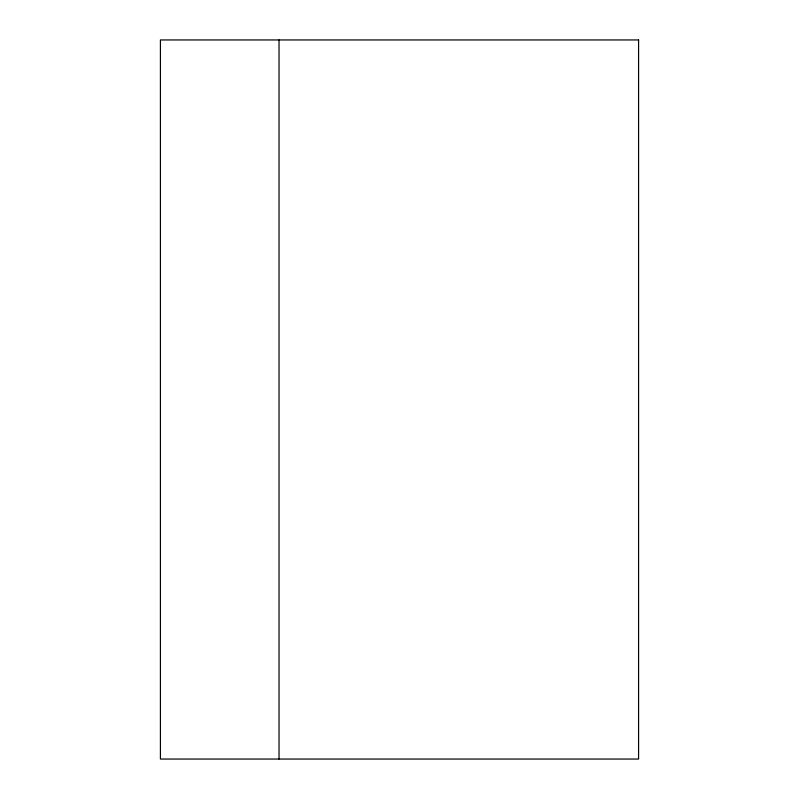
<?xml version="1.0" encoding="UTF-8"?>
<svg xmlns="http://www.w3.org/2000/svg" width="799" height="799" viewBox="0 0 799 799"><rect width="100%" height="100%" fill="white"/><g stroke="black" fill="none" stroke-linecap="round" stroke-linejoin="round"><path stroke-width="1.2" d="M279.031 39.95L279.031 759.05M638.581 39.95L160.419 39.95L160.419 759.05L638.581 759.05L638.581 39.95"/></g></svg>
